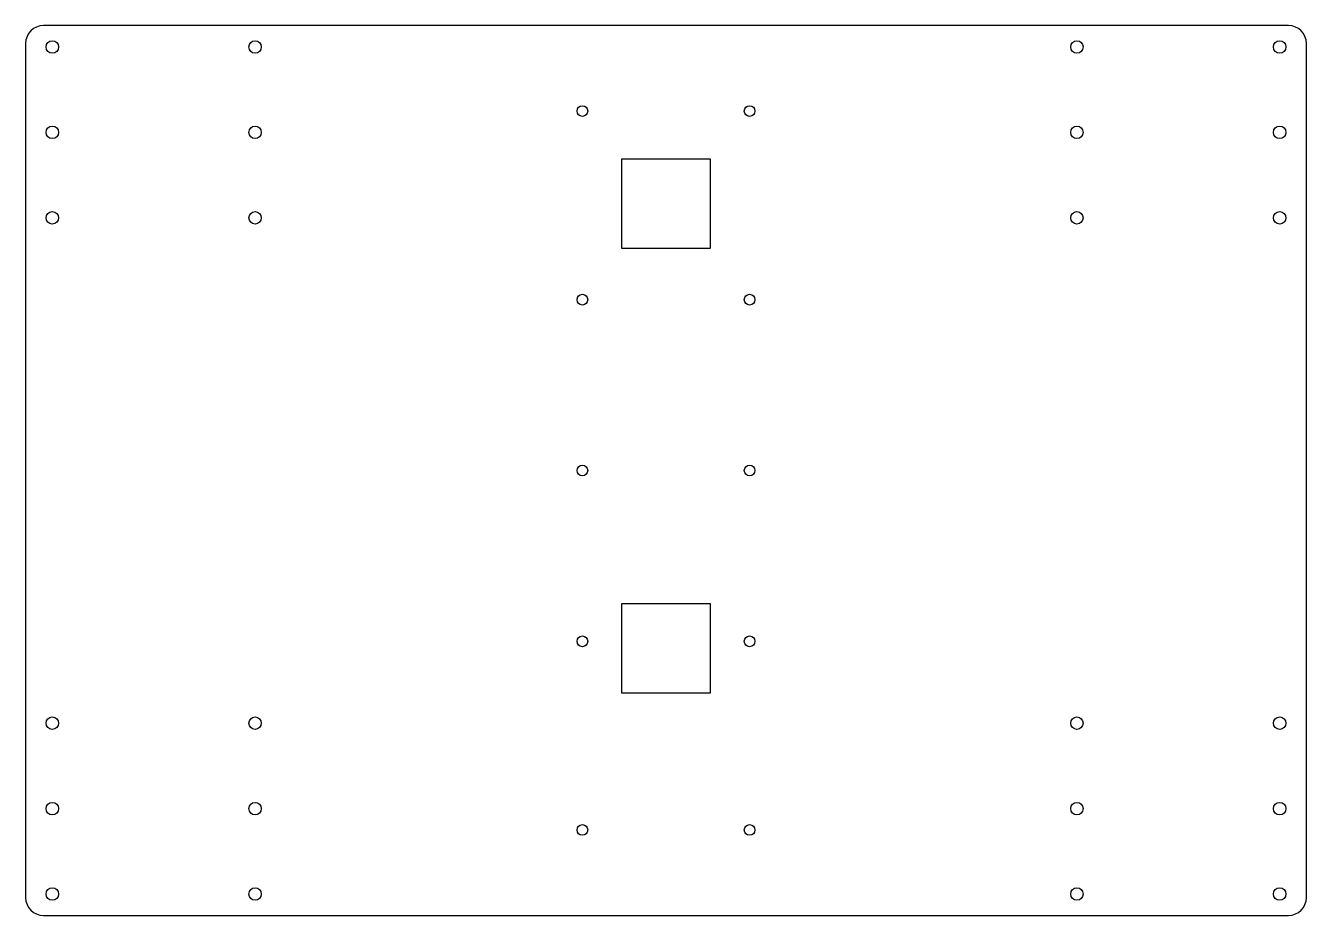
# Model space of a CAD drawing. Header units: millimetres. Extents: x -180 to 180, y -125 to 125.
import ezdxf

# ---------------------------------------------------------------- set-up
doc = ezdxf.new("R2010")
doc.units = ezdxf.units.MM

msp = doc.modelspace()

# ---------------------------------------------------------------- linework, layer by layer
at = {"color": 7, "linetype": 'Continuous', "lineweight": 25}
for p, q in [((175, 125), (-175, 125)), ((-180, 120), (-180, -120)), ((180, -120), (180, 120)), ((-12.5, 87.5), (-12.5, 62.5)), ((12.5, 87.5), (-12.5, 87.5)), ((12.5, 62.5), (12.5, 87.5)), ((-12.5, 62.5), (12.5, 62.5)), ((-12.5, -37.5), (-12.5, -62.5)), ((12.5, -37.5), (-12.5, -37.5)), ((12.5, -62.5), (12.5, -37.5)), ((-12.5, -62.5), (12.5, -62.5)), ((-175, -125), (175, -125))]:
    msp.add_line(p, q, dxfattribs=at)
for centre, radius in [((-172.5, 119), 1.75), ((-115.5, 119), 1.75), ((115.5, 119), 1.75), ((172.5, 119), 1.75), ((-23.5, 101), 1.5), ((23.5, 101), 1.5), ((-172.5, 95), 1.75), ((-115.5, 95), 1.75), ((115.5, 95), 1.75), ((172.5, 95), 1.75), ((-172.5, 71), 1.75), ((-115.5, 71), 1.75), ((115.5, 71), 1.75), ((172.5, 71), 1.75), ((-23.5, 48), 1.5), ((23.5, 48), 1.5), ((-23.5, 0), 1.5), ((23.5, 0), 1.5), ((-23.5, -48), 1.5), ((23.5, -48), 1.5), ((-172.5, -71), 1.75), ((-115.5, -71), 1.75), ((115.5, -71), 1.75), ((172.5, -71), 1.75), ((-172.5, -95), 1.75), ((-115.5, -95), 1.75), ((115.5, -95), 1.75), ((172.5, -95), 1.75), ((-23.5, -101), 1.5), ((23.5, -101), 1.5), ((-172.5, -119), 1.75), ((-115.5, -119), 1.75), ((115.5, -119), 1.75), ((172.5, -119), 1.75)]:
    msp.add_circle(centre, radius, dxfattribs=at)
for centre, start, end in [((-175, 120), 90, 180), ((175, 120), 0, 90), ((-175, -120), 180, 270), ((175, -120), 270, 0)]:
    msp.add_arc(centre, 5, start, end, dxfattribs=at)

doc.saveas('drawing.dxf')
